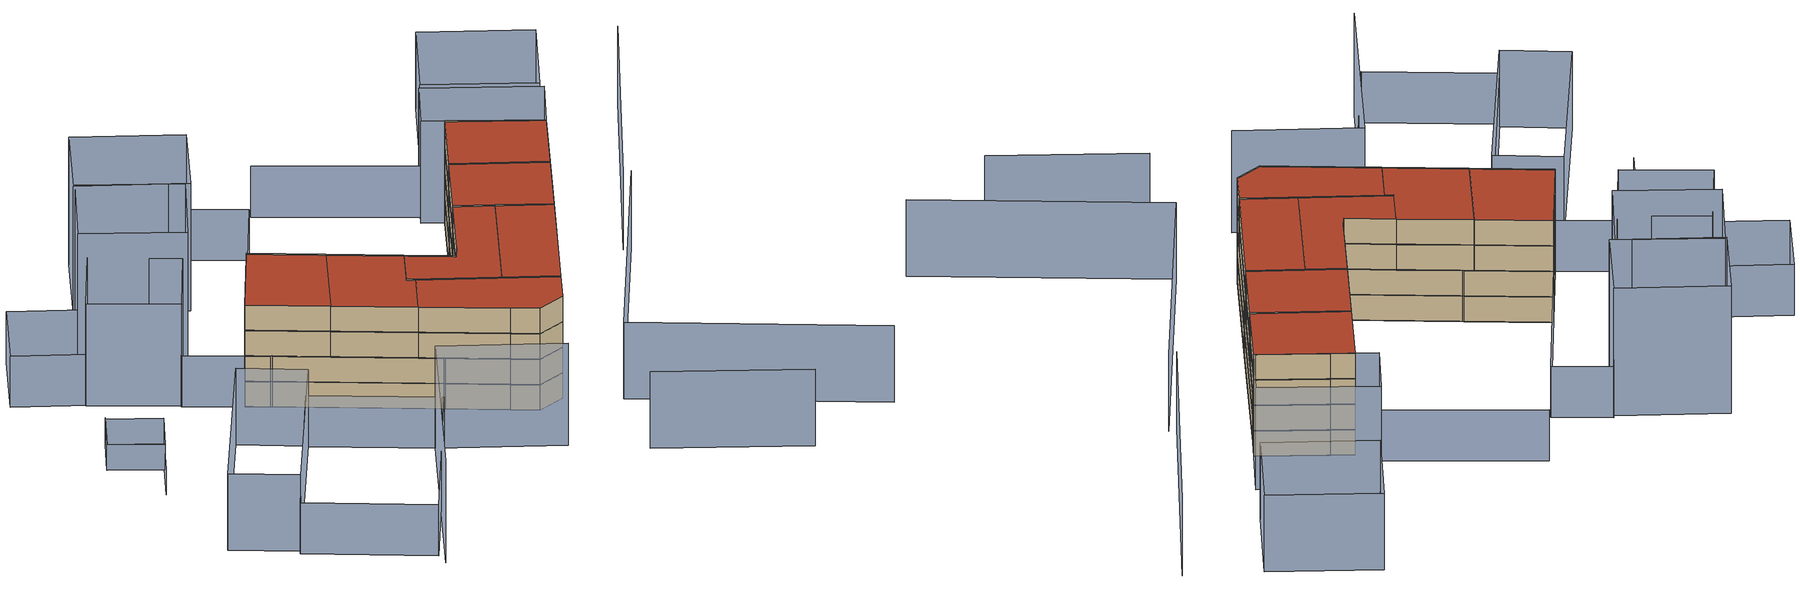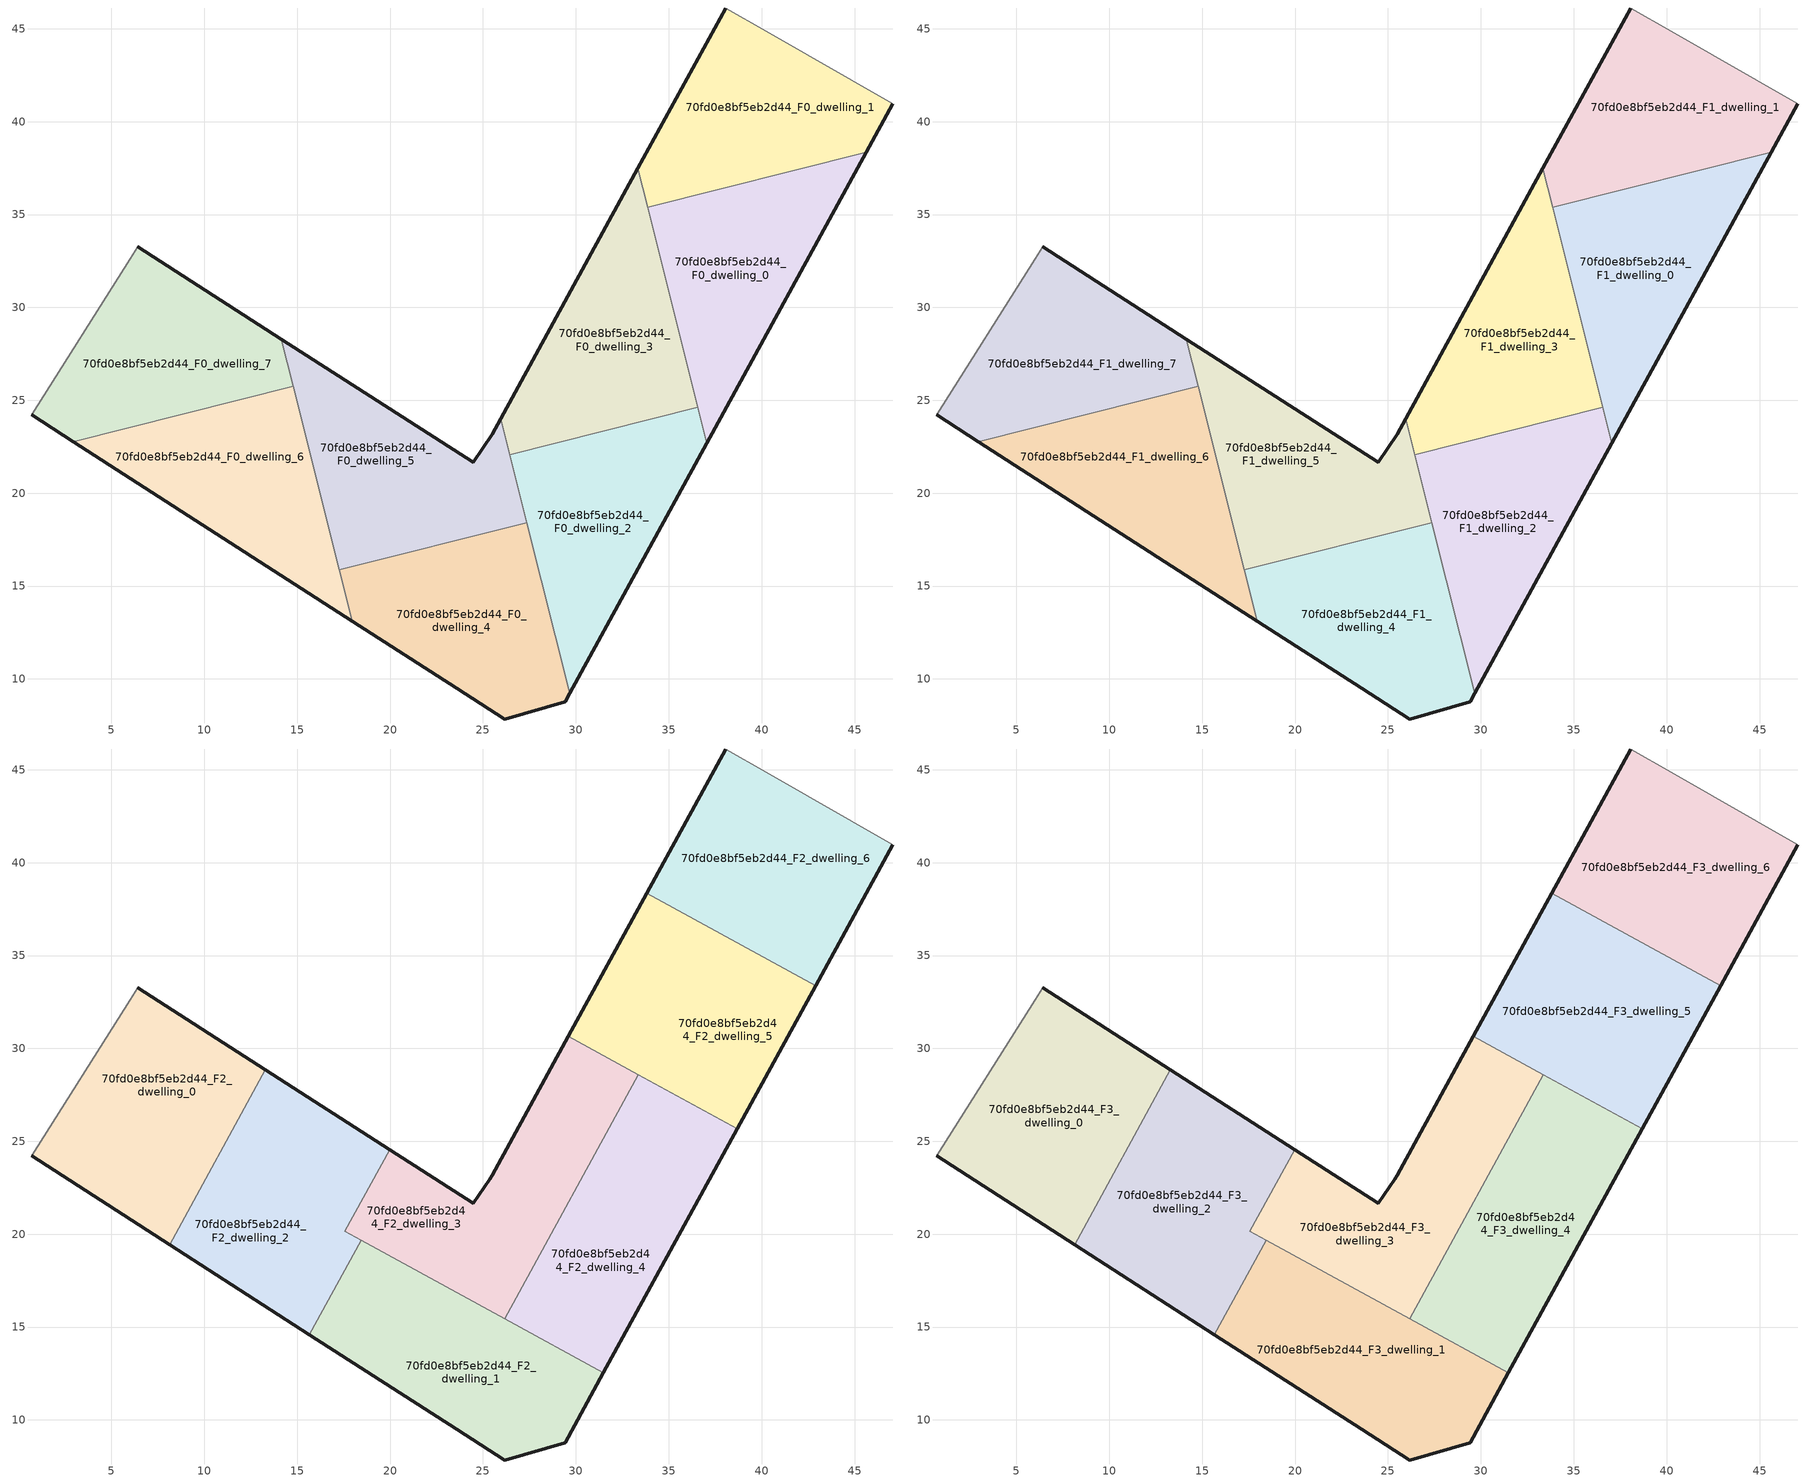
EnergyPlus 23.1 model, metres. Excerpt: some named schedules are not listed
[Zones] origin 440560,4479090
70fd0e8bf5eb2d44_F0_dwelling_0
 floor ground (EU_floor_Construction): 37.05,22.69 45.64,38.36 33.86,35.39 z0
 wall outside (EU_wall_Construction): 45.64,38.36 37.05,22.69 z0:3
 wall to 70fd0e8bf5eb2d44_F0_dwelling_1 (EU_wall_Construction): 33.86,35.39 45.64,38.36 z0:3
 wall to 70fd0e8bf5eb2d44_F0_dwelling_3 (EU_wall_Construction): 36.57,24.62 33.86,35.39 z0:3
 wall to 70fd0e8bf5eb2d44_F0_dwelling_2 (EU_wall_Construction): 37.05,22.69 36.57,24.62 z0:3
70fd0e8bf5eb2d44_F0_dwelling_1
 floor ground (EU_floor_Construction): 45.64,38.36 47.07,40.96 40.25,44.88 38.06,46.12 33.34,37.48 33.86,35.39 z0
 wall outside (EU_wall_Construction): 33.34,37.48 38.06,46.12 / 47.07,40.96 45.64,38.36 z0:3
 wall adiabatic (EU_wall_Construction): 38.06,46.12 40.25,44.88 47.07,40.96 z0:3
 wall to 70fd0e8bf5eb2d44_F0_dwelling_3 (EU_wall_Construction): 33.86,35.4 33.34,37.48 z0:3
70fd0e8bf5eb2d44_F0_dwelling_2
 floor ground (EU_floor_Construction): 29.67,9.22 37.05,22.69 36.57,24.62 26.44,22.08 z0
 wall outside (EU_wall_Construction): 37.05,22.69 29.67,9.22 z0:3
 wall to 70fd0e8bf5eb2d44_F0_dwelling_3 (EU_wall_Construction): 26.44,22.08 36.57,24.62 z0:3
 wall to 70fd0e8bf5eb2d44_F0_dwelling_4 (EU_wall_Construction): 29.67,9.22 27.36,18.4 z0:3
 wall to 70fd0e8bf5eb2d44_F0_dwelling_5 (EU_wall_Construction): 27.36,18.4 26.44,22.08 z0:3
70fd0e8bf5eb2d44_F0_dwelling_3
 floor ground (EU_floor_Construction): 36.57,24.62 33.34,37.48 25.96,24 26.44,22.08 z0
 wall outside (EU_wall_Construction): 25.96,24 33.34,37.48 z0:3
 wall to 70fd0e8bf5eb2d44_F0_dwelling_5 (EU_wall_Construction): 26.44,22.08 25.96,24 z0:3
70fd0e8bf5eb2d44_F0_dwelling_4
 floor ground (EU_floor_Construction): 29.42,8.77 29.67,9.22 27.36,18.4 17.28,15.87 17.97,13.1 23.58,9.49 26.16,7.84 z0
 wall outside (EU_wall_Construction): 29.67,9.22 29.42,8.77 26.16,7.84 23.58,9.49 17.97,13.1 z0:3
 wall to 70fd0e8bf5eb2d44_F0_dwelling_5 (EU_wall_Construction): 17.28,15.87 27.36,18.4 z0:3
 wall to 70fd0e8bf5eb2d44_F0_dwelling_6 (EU_wall_Construction): 17.97,13.1 17.28,15.87 z0:3
70fd0e8bf5eb2d44_F0_dwelling_5
 floor ground (EU_floor_Construction): 27.36,18.4 25.96,24 25.49,23.16 24.49,21.66 14.16,28.3 17.28,15.87 z0
 wall outside (EU_wall_Construction): 14.16,28.3 24.49,21.66 25.49,23.16 25.96,24 z0:3
 wall to 70fd0e8bf5eb2d44_F0_dwelling_7 (EU_wall_Construction): 14.8,25.74 14.16,28.3 z0:3
 wall to 70fd0e8bf5eb2d44_F0_dwelling_6 (EU_wall_Construction): 17.28,15.87 14.8,25.74 z0:3
70fd0e8bf5eb2d44_F0_dwelling_6
 floor ground (EU_floor_Construction): 17.97,13.1 14.8,25.74 2.96,22.77 z0
 wall outside (EU_wall_Construction): 17.97,13.1 2.96,22.77 z0:3
 wall to 70fd0e8bf5eb2d44_F0_dwelling_7 (EU_wall_Construction): 2.96,22.77 14.8,25.74 z0:3
70fd0e8bf5eb2d44_F0_dwelling_7
 floor ground (EU_floor_Construction): 14.8,25.74 14.16,28.3 6.42,33.27 6.02,32.62 0.7,24.22 2.96,22.77 z0
 wall outside (EU_wall_Construction): 2.96,22.77 0.7,24.22 / 6.42,33.27 14.16,28.3 z0:3
 wall adiabatic (EU_wall_Construction): 0.7,24.22 6.02,32.62 6.42,33.27 z0:3
70fd0e8bf5eb2d44_F1_dwelling_0
 floor to 70fd0e8bf5eb2d44_F0_dwelling_0 (EU_floor_Construction): 37.05,22.69 45.64,38.36 33.86,35.39 z3
 wall outside (EU_wall_Construction): 45.64,38.36 37.05,22.69 z3:6
 wall to 70fd0e8bf5eb2d44_F1_dwelling_1 (EU_wall_Construction): 33.86,35.39 45.64,38.36 z3:6
 wall to 70fd0e8bf5eb2d44_F1_dwelling_3 (EU_wall_Construction): 36.57,24.62 33.86,35.39 z3:6
 wall to 70fd0e8bf5eb2d44_F1_dwelling_2 (EU_wall_Construction): 37.05,22.69 36.57,24.62 z3:6
70fd0e8bf5eb2d44_F1_dwelling_1
 floor to 70fd0e8bf5eb2d44_F0_dwelling_1 (EU_floor_Construction): 45.64,38.36 47.07,40.96 40.25,44.88 38.06,46.12 33.34,37.48 33.86,35.39 z3
 wall outside (EU_wall_Construction): 33.34,37.48 38.06,46.12 / 47.07,40.96 45.64,38.36 z3:6
 wall adiabatic (EU_wall_Construction): 38.06,46.12 40.25,44.88 47.07,40.96 z3:6
 wall to 70fd0e8bf5eb2d44_F1_dwelling_3 (EU_wall_Construction): 33.86,35.4 33.34,37.48 z3:6
70fd0e8bf5eb2d44_F1_dwelling_2
 floor to 70fd0e8bf5eb2d44_F0_dwelling_2 (EU_floor_Construction): 29.67,9.22 37.05,22.69 36.57,24.62 26.44,22.08 z3
 wall outside (EU_wall_Construction): 37.05,22.69 29.67,9.22 z3:6
 wall to 70fd0e8bf5eb2d44_F1_dwelling_3 (EU_wall_Construction): 26.44,22.08 36.57,24.62 z3:6
 wall to 70fd0e8bf5eb2d44_F1_dwelling_4 (EU_wall_Construction): 29.67,9.22 27.36,18.4 z3:6
 wall to 70fd0e8bf5eb2d44_F1_dwelling_5 (EU_wall_Construction): 27.36,18.4 26.44,22.08 z3:6
70fd0e8bf5eb2d44_F1_dwelling_3
 floor to 70fd0e8bf5eb2d44_F0_dwelling_3 (EU_floor_Construction): 36.57,24.62 33.34,37.48 25.96,24 26.44,22.08 z3
 wall outside (EU_wall_Construction): 25.96,24 33.34,37.48 z3:6
 wall to 70fd0e8bf5eb2d44_F1_dwelling_5 (EU_wall_Construction): 26.44,22.08 25.96,24 z3:6
70fd0e8bf5eb2d44_F1_dwelling_4
 floor to 70fd0e8bf5eb2d44_F0_dwelling_4 (EU_floor_Construction): 29.42,8.77 29.67,9.22 27.36,18.4 17.28,15.87 17.97,13.1 23.58,9.49 26.16,7.84 z3
 wall outside (EU_wall_Construction): 29.67,9.22 29.42,8.77 26.16,7.84 23.58,9.49 17.97,13.1 z3:6
 wall to 70fd0e8bf5eb2d44_F1_dwelling_5 (EU_wall_Construction): 17.28,15.87 27.36,18.4 z3:6
 wall to 70fd0e8bf5eb2d44_F1_dwelling_6 (EU_wall_Construction): 17.97,13.1 17.28,15.87 z3:6
 ceiling adiabatic (EU_roof_Construction): 27.49,17.88 28.41,14.21 26.16,15.45 z6
70fd0e8bf5eb2d44_F1_dwelling_5
 floor to 70fd0e8bf5eb2d44_F0_dwelling_5 (EU_floor_Construction): 27.36,18.4 25.96,24 25.49,23.16 24.49,21.66 14.16,28.3 17.28,15.87 z3
 wall outside (EU_wall_Construction): 14.16,28.3 24.49,21.66 25.49,23.16 25.96,24 z3:6
 wall to 70fd0e8bf5eb2d44_F1_dwelling_7 (EU_wall_Construction): 14.8,25.74 14.16,28.3 z3:6
 wall to 70fd0e8bf5eb2d44_F1_dwelling_6 (EU_wall_Construction): 17.28,15.87 14.8,25.74 z3:6
70fd0e8bf5eb2d44_F1_dwelling_6
 floor to 70fd0e8bf5eb2d44_F0_dwelling_6 (EU_floor_Construction): 17.97,13.1 14.8,25.74 2.96,22.77 z3
 wall outside (EU_wall_Construction): 17.97,13.1 2.96,22.77 z3:6
 wall to 70fd0e8bf5eb2d44_F1_dwelling_7 (EU_wall_Construction): 2.96,22.77 14.8,25.74 z3:6
70fd0e8bf5eb2d44_F1_dwelling_7
 floor to 70fd0e8bf5eb2d44_F0_dwelling_7 (EU_floor_Construction): 14.8,25.74 14.16,28.3 6.42,33.27 6.02,32.62 0.7,24.22 2.96,22.77 z3
 wall outside (EU_wall_Construction): 2.96,22.77 0.7,24.22 / 6.42,33.27 14.16,28.3 z3:6
 wall adiabatic (EU_wall_Construction): 0.7,24.22 6.02,32.62 6.42,33.27 z3:6
70fd0e8bf5eb2d44_F2_dwelling_0
 floor to 70fd0e8bf5eb2d44_F1_dwelling_7 (EU_floor_Construction): 11.07,24.81 13.29,28.85 6.42,33.27 6.02,32.62 0.7,24.22 2.96,22.77 z6
 floor to 70fd0e8bf5eb2d44_F1_dwelling_6 (EU_floor_Construction): 8.13,19.44 11.07,24.81 2.96,22.77 z6
 wall outside (EU_wall_Construction): 6.42,33.27 13.29,28.86 / 8.13,19.44 0.7,24.22 z6:9
 wall adiabatic (EU_wall_Construction): 0.7,24.22 6.02,32.62 6.42,33.27 z6:9
 wall to 70fd0e8bf5eb2d44_F2_dwelling_2 (EU_wall_Construction): 13.29,28.86 8.13,19.44 z6:9
70fd0e8bf5eb2d44_F2_dwelling_1
 floor to 70fd0e8bf5eb2d44_F1_dwelling_4 (EU_floor_Construction): 29.42,8.77 29.67,9.22 28.41,14.21 22.84,17.27 17.28,15.87 17.97,13.1 23.58,9.49 26.16,7.84 z6
 floor to 70fd0e8bf5eb2d44_F1_dwelling_6 (EU_floor_Construction): 17.97,13.1 16.99,17.03 15.65,14.59 z6
 floor to 70fd0e8bf5eb2d44_F1_dwelling_2 (EU_floor_Construction): 29.67,9.22 31.48,12.53 28.41,14.21 z6
 floor to 70fd0e8bf5eb2d44_F1_dwelling_5 (EU_floor_Construction): 22.84,17.27 18.44,19.68 16.99,17.03 17.28,15.87 z6
 wall outside (EU_wall_Construction): 31.48,12.53 29.42,8.77 26.16,7.84 23.58,9.49 15.65,14.59 z6:9
 wall to 70fd0e8bf5eb2d44_F2_dwelling_2 (EU_wall_Construction): 15.65,14.59 18.44,19.68 z6:9
 wall to 70fd0e8bf5eb2d44_F2_dwelling_3 (EU_wall_Construction): 18.44,19.68 26.16,15.45 z6:9
 wall to 70fd0e8bf5eb2d44_F2_dwelling_4 (EU_wall_Construction): 26.16,15.45 31.48,12.53 z6:9
70fd0e8bf5eb2d44_F2_dwelling_2
 floor to 70fd0e8bf5eb2d44_F1_dwelling_6 (EU_floor_Construction): 15.65,14.59 16.99,17.03 14.8,25.74 11.07,24.81 8.13,19.44 z6
 floor to 70fd0e8bf5eb2d44_F1_dwelling_7 (EU_floor_Construction): 14.8,25.74 14.16,28.3 13.29,28.85 11.07,24.81 z6
 floor to 70fd0e8bf5eb2d44_F1_dwelling_5 (EU_floor_Construction): 16.99,17.03 18.44,19.68 17.57,20.15 19.98,24.55 14.16,28.3 z6
 wall outside (EU_wall_Construction): 15.65,14.59 8.13,19.44 / 13.29,28.86 19.98,24.55 z6:9
 wall to 70fd0e8bf5eb2d44_F2_dwelling_3 (EU_wall_Construction): 19.98,24.55 17.57,20.15 18.44,19.68 z6:9
70fd0e8bf5eb2d44_F2_dwelling_3
 floor to 70fd0e8bf5eb2d44_F1_dwelling_3 (EU_floor_Construction): 30.33,23.05 33.36,28.59 29.59,30.65 25.96,24 26.44,22.08 z6
 floor to 70fd0e8bf5eb2d44_F1_dwelling_5 (EU_floor_Construction): 27.36,18.4 25.96,24 25.49,23.16 25.36,22.96 24.49,21.66 19.98,24.55 17.57,20.15 22.84,17.27 z6
 floor to 70fd0e8bf5eb2d44_F1_dwelling_2 (EU_floor_Construction): 27.49,17.88 30.33,23.05 26.44,22.08 z6
 floor to 70fd0e8bf5eb2d44_F1_dwelling_4 (EU_floor_Construction): 26.16,15.45 27.49,17.88 27.36,18.4 22.84,17.27 z6
 wall outside (EU_wall_Construction): 19.98,24.55 24.49,21.66 25.36,22.96 25.49,23.16 29.59,30.65 z6:9
 wall to 70fd0e8bf5eb2d44_F2_dwelling_4 (EU_wall_Construction): 33.36,28.59 26.16,15.45 z6:9
 wall to 70fd0e8bf5eb2d44_F2_dwelling_5 (EU_wall_Construction): 29.59,30.65 33.36,28.59 z6:9
70fd0e8bf5eb2d44_F2_dwelling_4
 floor to 70fd0e8bf5eb2d44_F1_dwelling_2 (EU_floor_Construction): 31.48,12.53 37.05,22.69 36.57,24.62 30.33,23.05 27.49,17.88 28.41,14.21 z6
 floor to 70fd0e8bf5eb2d44_F1_dwelling_3 (EU_floor_Construction): 36.57,24.62 35.92,27.18 33.36,28.59 30.33,23.05 z6
 floor adiabatic (EU_floor_Construction): 28.41,14.21 27.49,17.88 26.16,15.45 z6
 floor to 70fd0e8bf5eb2d44_F1_dwelling_0 (EU_floor_Construction): 37.05,22.69 38.69,25.67 35.92,27.18 z6
 wall outside (EU_wall_Construction): 38.69,25.67 31.48,12.53 z6:9
 wall to 70fd0e8bf5eb2d44_F2_dwelling_5 (EU_wall_Construction): 33.36,28.59 38.69,25.67 z6:9
70fd0e8bf5eb2d44_F2_dwelling_5
 floor to 70fd0e8bf5eb2d44_F1_dwelling_0 (EU_floor_Construction): 38.69,25.67 42.9,33.36 37.52,36.31 33.86,35.39 35.92,27.18 z6
 floor to 70fd0e8bf5eb2d44_F1_dwelling_1 (EU_floor_Construction): 37.52,36.31 33.81,38.34 33.34,37.48 33.86,35.39 z6
 floor to 70fd0e8bf5eb2d44_F1_dwelling_3 (EU_floor_Construction): 35.92,27.18 33.34,37.48 29.59,30.65 z6
 wall outside (EU_wall_Construction): 29.59,30.65 33.81,38.34 / 42.91,33.36 38.69,25.67 z6:9
 wall to 70fd0e8bf5eb2d44_F2_dwelling_6 (EU_wall_Construction): 33.81,38.34 42.91,33.36 z6:9
70fd0e8bf5eb2d44_F2_dwelling_6
 floor to 70fd0e8bf5eb2d44_F1_dwelling_1 (EU_floor_Construction): 45.64,38.36 47.07,40.96 40.25,44.88 38.06,46.12 33.81,38.34 37.52,36.31 z6
 floor to 70fd0e8bf5eb2d44_F1_dwelling_0 (EU_floor_Construction): 42.9,33.36 45.64,38.36 37.52,36.31 z6
 wall outside (EU_wall_Construction): 47.07,40.96 42.91,33.36 / 33.81,38.34 38.06,46.12 z6:9
 wall adiabatic (EU_wall_Construction): 38.06,46.12 40.25,44.88 47.07,40.96 z6:9
70fd0e8bf5eb2d44_F3_dwelling_0
 floor to 70fd0e8bf5eb2d44_F2_dwelling_0 (EU_floor_Construction): 8.13,19.44 13.29,28.86 6.42,33.27 6.02,32.62 0.7,24.22 z9
 wall outside (EU_wall_Construction): 6.42,33.27 13.29,28.86 / 8.13,19.44 0.7,24.22 z9:12
 wall adiabatic (EU_wall_Construction): 0.7,24.22 6.02,32.62 6.42,33.27 z9:12
 wall to 70fd0e8bf5eb2d44_F3_dwelling_2 (EU_wall_Construction): 13.29,28.86 8.13,19.44 z9:12
 roof outside (EU_roof_Construction): 13.29,28.86 8.13,19.44 0.7,24.22 6.02,32.62 6.42,33.27 z12
70fd0e8bf5eb2d44_F3_dwelling_1
 floor to 70fd0e8bf5eb2d44_F2_dwelling_1 (EU_floor_Construction): 29.42,8.77 31.48,12.53 18.44,19.68 15.65,14.59 23.58,9.49 26.16,7.84 z9
 wall outside (EU_wall_Construction): 31.48,12.53 29.42,8.77 26.16,7.84 23.58,9.49 15.65,14.59 z9:12
 wall to 70fd0e8bf5eb2d44_F3_dwelling_2 (EU_wall_Construction): 15.65,14.59 18.44,19.68 z9:12
 wall to 70fd0e8bf5eb2d44_F3_dwelling_3 (EU_wall_Construction): 18.44,19.68 26.16,15.45 z9:12
 wall to 70fd0e8bf5eb2d44_F3_dwelling_4 (EU_wall_Construction): 26.16,15.45 31.48,12.53 z9:12
 roof outside (EU_roof_Construction): 31.48,12.53 29.42,8.77 26.16,7.84 23.58,9.49 15.65,14.59 18.44,19.68 z12
70fd0e8bf5eb2d44_F3_dwelling_2
 floor to 70fd0e8bf5eb2d44_F2_dwelling_2 (EU_floor_Construction): 15.65,14.59 18.44,19.68 17.57,20.15 19.98,24.55 13.29,28.86 8.13,19.44 z9
 wall outside (EU_wall_Construction): 15.65,14.59 8.13,19.44 / 13.29,28.86 19.98,24.55 z9:12
 wall to 70fd0e8bf5eb2d44_F3_dwelling_3 (EU_wall_Construction): 19.98,24.55 17.57,20.15 18.44,19.68 z9:12
 roof outside (EU_roof_Construction): 19.98,24.55 17.57,20.15 18.44,19.68 15.65,14.59 8.13,19.44 13.29,28.86 z12
70fd0e8bf5eb2d44_F3_dwelling_3
 floor to 70fd0e8bf5eb2d44_F2_dwelling_3 (EU_floor_Construction): 26.16,15.45 33.36,28.59 29.59,30.65 25.49,23.16 25.36,22.96 24.49,21.66 19.98,24.55 17.57,20.15 z9
 wall outside (EU_wall_Construction): 19.98,24.55 24.49,21.66 25.36,22.96 25.49,23.16 29.59,30.65 z9:12
 wall to 70fd0e8bf5eb2d44_F3_dwelling_4 (EU_wall_Construction): 33.36,28.59 26.16,15.45 z9:12
 wall to 70fd0e8bf5eb2d44_F3_dwelling_5 (EU_wall_Construction): 29.59,30.65 33.36,28.59 z9:12
 roof outside (EU_roof_Construction): 33.36,28.59 26.16,15.45 17.57,20.15 19.98,24.55 24.49,21.66 25.36,22.96 25.49,23.16 29.59,30.65 z12
70fd0e8bf5eb2d44_F3_dwelling_4
 floor to 70fd0e8bf5eb2d44_F2_dwelling_4 (EU_floor_Construction): 31.48,12.53 38.69,25.67 33.36,28.59 26.16,15.45 z9
 wall outside (EU_wall_Construction): 38.69,25.67 31.48,12.53 z9:12
 wall to 70fd0e8bf5eb2d44_F3_dwelling_5 (EU_wall_Construction): 33.36,28.59 38.69,25.67 z9:12
 roof outside (EU_roof_Construction): 38.69,25.67 31.48,12.53 26.16,15.45 33.36,28.59 z12
70fd0e8bf5eb2d44_F3_dwelling_5
 floor to 70fd0e8bf5eb2d44_F2_dwelling_5 (EU_floor_Construction): 38.69,25.67 42.91,33.36 33.81,38.34 29.59,30.65 z9
 wall outside (EU_wall_Construction): 29.59,30.65 33.81,38.34 / 42.91,33.36 38.69,25.67 z9:12
 wall to 70fd0e8bf5eb2d44_F3_dwelling_6 (EU_wall_Construction): 33.81,38.34 42.91,33.36 z9:12
 roof outside (EU_roof_Construction): 42.91,33.36 38.69,25.67 29.59,30.65 33.81,38.34 z12
70fd0e8bf5eb2d44_F3_dwelling_6
 floor to 70fd0e8bf5eb2d44_F2_dwelling_6 (EU_floor_Construction): 42.91,33.36 47.07,40.96 40.25,44.88 38.06,46.12 33.81,38.34 z9
 wall outside (EU_wall_Construction): 47.07,40.96 42.91,33.36 / 33.81,38.34 38.06,46.12 z9:12
 wall adiabatic (EU_wall_Construction): 38.06,46.12 40.25,44.88 47.07,40.96 z9:12
 roof outside (EU_roof_Construction): 47.07,40.96 42.91,33.36 33.81,38.34 38.06,46.12 40.25,44.88 z12
shading: 1.44,-14.07 12.89,6.76 / 12.89,6.76 24.84,0.19 / -4.72,27.7 -13.01,32.92 / -13.01,32.92 -7.94,40.97 / -7.94,40.97 0.35,35.75 / 0.35,35.75 -4.72,27.7 / 47.07,40.96 35.93,47.34 / 35.93,47.34 39.34,53.3 / 39.34,53.3 50.48,46.92 / 50.48,46.92 47.07,40.96 z0:12; 48.27,67.69 36.6,48.46 / 36.6,48.46 21.74,57.48 / 1.79,13.98 13.7,6.29 / 13.7,6.29 1.61,-12.41 / 1.61,-12.41 -10.29,-4.72 / -10.29,-4.72 1.79,13.98 / 16.92,49.82 0.7,24.22 / 0.7,24.22 -4.76,27.68 / -4.76,27.68 11.46,53.28 / 11.46,53.28 16.92,49.82 / -15.35,44.77 -8.06,40.78 / -8.06,40.78 -12.48,32.72 / -12.48,32.72 -19.77,36.71 / -19.77,36.71 -15.35,44.77 z0:6; 31.66,-4.74 46.31,-13.07 / 57.93,-9.54 34.69,5.44 / 34.69,5.44 51.75,31.9 / 50.75,31.84 66.18,58.18 / 2.02,13.9 -10.01,-4.29 / -10.01,-4.29 -16.21,-0.19 / -16.21,-0.19 -4.18,18.01 / -4.18,18.01 2.02,13.9 / 53.27,52.31 42.56,58.32 / 42.56,58.32 47.93,67.89 / 47.93,67.89 58.64,61.87 / 58.64,61.87 53.27,52.31 z0:9; -13.02,17.48 -15.62,12.89 / -15.36,25.3 -18.15,20.35 / -12.96,17.41 -18.17,20.39 / -18.17,20.39 -15.51,25.04 / -15.51,25.04 -10.3,22.05 / -10.3,22.05 -12.96,17.41 z0:3; -3.9,49.98 5.88,44.38 / 5.88,44.38 0.87,35.62 / 0.87,35.62 -8.91,41.22 / -8.91,41.22 -3.9,49.98 / 0.72,58.73 11.27,52.95 / 11.27,52.95 6.43,44.12 / 6.43,44.12 -4.12,49.91 / -4.12,49.91 0.72,58.73 z0:15
[Building]
EU S2 Campaign: North Axis=0; Terrain=City; Solar Distribution=FullExterior
[Site:Location]
Madrid: Latitude=40.5; Longitude=-3.5; Time Zone=1; Elevation=609
[SizingPeriod:WeatherFileDays]
AnnualSizingPeriod: Begin Month=1; Begin Day of Month=1; End Month=12; End Day of Month=31; Day of Week for Start Day=Monday; Use Weather File Daylight Saving Period=No; Use Weather File Rain and Snow Indicators=No
[MATERIAL]
EU_InternalMass_Material: Roughness=MediumRough; Thickness=0.1; Conductivity=1; Density=1800; Specific Heat=900; Thermal Absorptance=0.9; Solar Absorptance=0.7; Visible Absorptance=0.7
[MATERIAL:NOMASS] Roughness=MediumRough; Thermal Absorptance=0.9; Solar Absorptance=0.7; Visible Absorptance=0.7
Name | Thermal Resistance
EU_wall_NoMass | 1.60022
EU_roof_NoMass | 1.57597
EU_floor_NoMass | 0.470652
[CONSTRUCTION]
EU_wall_Construction: EU_wall_NoMass
EU_roof_Construction: EU_roof_NoMass
EU_floor_Construction: EU_floor_NoMass
EU_InternalMass_Construction: EU_InternalMass_Material
[ZONE] Type=1; Multiplier=1; Ceiling Height=autocalculate; Floor Area=autocalculate; Part of Total Floor Area=Yes
Name | Volume
70fd0e8bf5eb2d44_F0_dwelling_0; 70fd0e8bf5eb2d44_F1_dwelling_0 | 238.779
70fd0e8bf5eb2d44_F2_dwelling_0; 70fd0e8bf5eb2d44_F3_dwelling_0 | 272.906
70fd0e8bf5eb2d44_F0_dwelling_1; 70fd0e8bf5eb2d44_F1_dwelling_1 | 238.784
70fd0e8bf5eb2d44_F2_dwelling_1; 70fd0e8bf5eb2d44_F3_dwelling_1 | 272.907
70fd0e8bf5eb2d44_F0_dwelling_2; 70fd0e8bf5eb2d44_F1_dwelling_2 | 238.837
70fd0e8bf5eb2d44_F2_dwelling_2; 70fd0e8bf5eb2d44_F3_dwelling_2 | 272.896
70fd0e8bf5eb2d44_F0_dwelling_3; 70fd0e8bf5eb2d44_F1_dwelling_3 | 238.772
70fd0e8bf5eb2d44_F2_dwelling_3; 70fd0e8bf5eb2d44_F3_dwelling_3 | 272.895
70fd0e8bf5eb2d44_F0_dwelling_4; 70fd0e8bf5eb2d44_F1_dwelling_4 | 238.791
70fd0e8bf5eb2d44_F2_dwelling_4; 70fd0e8bf5eb2d44_F3_dwelling_4 | 272.887
70fd0e8bf5eb2d44_F0_dwelling_5; 70fd0e8bf5eb2d44_F1_dwelling_5 | 238.768
70fd0e8bf5eb2d44_F2_dwelling_5; 70fd0e8bf5eb2d44_F3_dwelling_5 | 272.918
70fd0e8bf5eb2d44_F0_dwelling_6; 70fd0e8bf5eb2d44_F1_dwelling_6 | 238.785
70fd0e8bf5eb2d44_F2_dwelling_6; 70fd0e8bf5eb2d44_F3_dwelling_6 | 272.884
70fd0e8bf5eb2d44_F0_dwelling_7; 70fd0e8bf5eb2d44_F1_dwelling_7 | 238.756
[INTERNALMASS] Construction=EU_InternalMass_Construction
Name | Zone or ZoneList | Surface Area
70fd0e8bf5eb2d44_F0_dwelling_0_EU_InternalMass | 70fd0e8bf5eb2d44_F0_dwelling_0 | 79.5929
70fd0e8bf5eb2d44_F0_dwelling_1_EU_InternalMass | 70fd0e8bf5eb2d44_F0_dwelling_1 | 79.5947
70fd0e8bf5eb2d44_F0_dwelling_2_EU_InternalMass | 70fd0e8bf5eb2d44_F0_dwelling_2 | 79.6123
70fd0e8bf5eb2d44_F0_dwelling_3_EU_InternalMass | 70fd0e8bf5eb2d44_F0_dwelling_3 | 79.5908
70fd0e8bf5eb2d44_F0_dwelling_4_EU_InternalMass | 70fd0e8bf5eb2d44_F0_dwelling_4 | 79.5968
70fd0e8bf5eb2d44_F0_dwelling_5_EU_InternalMass | 70fd0e8bf5eb2d44_F0_dwelling_5 | 79.5895
70fd0e8bf5eb2d44_F0_dwelling_6_EU_InternalMass | 70fd0e8bf5eb2d44_F0_dwelling_6 | 79.5948
70fd0e8bf5eb2d44_F0_dwelling_7_EU_InternalMass | 70fd0e8bf5eb2d44_F0_dwelling_7 | 79.5856
70fd0e8bf5eb2d44_F1_dwelling_0_EU_InternalMass | 70fd0e8bf5eb2d44_F1_dwelling_0 | 79.5929
70fd0e8bf5eb2d44_F1_dwelling_1_EU_InternalMass | 70fd0e8bf5eb2d44_F1_dwelling_1 | 79.5947
70fd0e8bf5eb2d44_F1_dwelling_2_EU_InternalMass | 70fd0e8bf5eb2d44_F1_dwelling_2 | 79.6123
70fd0e8bf5eb2d44_F1_dwelling_3_EU_InternalMass | 70fd0e8bf5eb2d44_F1_dwelling_3 | 79.5908
70fd0e8bf5eb2d44_F1_dwelling_4_EU_InternalMass | 70fd0e8bf5eb2d44_F1_dwelling_4 | 79.5968
70fd0e8bf5eb2d44_F1_dwelling_5_EU_InternalMass | 70fd0e8bf5eb2d44_F1_dwelling_5 | 79.5895
70fd0e8bf5eb2d44_F1_dwelling_6_EU_InternalMass | 70fd0e8bf5eb2d44_F1_dwelling_6 | 79.5948
70fd0e8bf5eb2d44_F1_dwelling_7_EU_InternalMass | 70fd0e8bf5eb2d44_F1_dwelling_7 | 79.5856
70fd0e8bf5eb2d44_F2_dwelling_0_EU_InternalMass | 70fd0e8bf5eb2d44_F2_dwelling_0 | 90.9687
70fd0e8bf5eb2d44_F2_dwelling_1_EU_InternalMass | 70fd0e8bf5eb2d44_F2_dwelling_1 | 90.9697
70fd0e8bf5eb2d44_F2_dwelling_2_EU_InternalMass | 70fd0e8bf5eb2d44_F2_dwelling_2 | 90.9652
70fd0e8bf5eb2d44_F2_dwelling_3_EU_InternalMass | 70fd0e8bf5eb2d44_F2_dwelling_3 | 90.9653
70fd0e8bf5eb2d44_F2_dwelling_4_EU_InternalMass | 70fd0e8bf5eb2d44_F2_dwelling_4 | 90.9636
70fd0e8bf5eb2d44_F2_dwelling_5_EU_InternalMass | 70fd0e8bf5eb2d44_F2_dwelling_5 | 90.9726
70fd0e8bf5eb2d44_F2_dwelling_6_EU_InternalMass | 70fd0e8bf5eb2d44_F2_dwelling_6 | 90.9612
70fd0e8bf5eb2d44_F3_dwelling_0_EU_InternalMass | 70fd0e8bf5eb2d44_F3_dwelling_0 | 90.9687
70fd0e8bf5eb2d44_F3_dwelling_1_EU_InternalMass | 70fd0e8bf5eb2d44_F3_dwelling_1 | 90.9697
70fd0e8bf5eb2d44_F3_dwelling_2_EU_InternalMass | 70fd0e8bf5eb2d44_F3_dwelling_2 | 90.9652
70fd0e8bf5eb2d44_F3_dwelling_3_EU_InternalMass | 70fd0e8bf5eb2d44_F3_dwelling_3 | 90.9653
70fd0e8bf5eb2d44_F3_dwelling_4_EU_InternalMass | 70fd0e8bf5eb2d44_F3_dwelling_4 | 90.9636
70fd0e8bf5eb2d44_F3_dwelling_5_EU_InternalMass | 70fd0e8bf5eb2d44_F3_dwelling_5 | 90.9726
70fd0e8bf5eb2d44_F3_dwelling_6_EU_InternalMass | 70fd0e8bf5eb2d44_F3_dwelling_6 | 90.9612
[OTHEREQUIPMENT] Fuel Type=Electricity; Design Level Calculation Method=Watts/Area; Power per Zone Floor Area=1; Fraction Latent=0; Fraction Radiant=0; Fraction Lost=0; Carbon Dioxide Generation Rate=0; EndUse Subcategory=EU_Step8_InternalGains
Name | Zone or ZoneList or Space or SpaceList | Schedule
EU_Step8_InternalGain_70fd0e8bf5eb2d44_F0_dwelling_0_f000 | 70fd0e8bf5eb2d44_F0_dwelling_0 | EU_Step8_GainSchedule_70fd0e8bf5eb2d44_F0_dwelling_0_f000
EU_Step8_InternalGain_70fd0e8bf5eb2d44_F0_dwelling_1_f000 | 70fd0e8bf5eb2d44_F0_dwelling_1 | EU_Step8_GainSchedule_70fd0e8bf5eb2d44_F0_dwelling_1_f000
EU_Step8_InternalGain_70fd0e8bf5eb2d44_F0_dwelling_2_f000 | 70fd0e8bf5eb2d44_F0_dwelling_2 | EU_Step8_GainSchedule_70fd0e8bf5eb2d44_F0_dwelling_2_f000
EU_Step8_InternalGain_70fd0e8bf5eb2d44_F0_dwelling_3_f000 | 70fd0e8bf5eb2d44_F0_dwelling_3 | EU_Step8_GainSchedule_70fd0e8bf5eb2d44_F0_dwelling_3_f000
EU_Step8_InternalGain_70fd0e8bf5eb2d44_F0_dwelling_4_f000 | 70fd0e8bf5eb2d44_F0_dwelling_4 | EU_Step8_GainSchedule_70fd0e8bf5eb2d44_F0_dwelling_4_f000
EU_Step8_InternalGain_70fd0e8bf5eb2d44_F0_dwelling_5_f000 | 70fd0e8bf5eb2d44_F0_dwelling_5 | EU_Step8_GainSchedule_70fd0e8bf5eb2d44_F0_dwelling_5_f000
EU_Step8_InternalGain_70fd0e8bf5eb2d44_F0_dwelling_6_f000 | 70fd0e8bf5eb2d44_F0_dwelling_6 | EU_Step8_GainSchedule_70fd0e8bf5eb2d44_F0_dwelling_6_f000
EU_Step8_InternalGain_70fd0e8bf5eb2d44_F0_dwelling_7_f000 | 70fd0e8bf5eb2d44_F0_dwelling_7 | EU_Step8_GainSchedule_70fd0e8bf5eb2d44_F0_dwelling_7_f000
EU_Step8_InternalGain_70fd0e8bf5eb2d44_F1_dwelling_0_f000 | 70fd0e8bf5eb2d44_F1_dwelling_0 | EU_Step8_GainSchedule_70fd0e8bf5eb2d44_F1_dwelling_0_f000
EU_Step8_InternalGain_70fd0e8bf5eb2d44_F1_dwelling_1_f000 | 70fd0e8bf5eb2d44_F1_dwelling_1 | EU_Step8_GainSchedule_70fd0e8bf5eb2d44_F1_dwelling_1_f000
EU_Step8_InternalGain_70fd0e8bf5eb2d44_F1_dwelling_2_f000 | 70fd0e8bf5eb2d44_F1_dwelling_2 | EU_Step8_GainSchedule_70fd0e8bf5eb2d44_F1_dwelling_2_f000
EU_Step8_InternalGain_70fd0e8bf5eb2d44_F1_dwelling_3_f000 | 70fd0e8bf5eb2d44_F1_dwelling_3 | EU_Step8_GainSchedule_70fd0e8bf5eb2d44_F1_dwelling_3_f000
EU_Step8_InternalGain_70fd0e8bf5eb2d44_F1_dwelling_4_f000 | 70fd0e8bf5eb2d44_F1_dwelling_4 | EU_Step8_GainSchedule_70fd0e8bf5eb2d44_F1_dwelling_4_f000
EU_Step8_InternalGain_70fd0e8bf5eb2d44_F1_dwelling_5_f000 | 70fd0e8bf5eb2d44_F1_dwelling_5 | EU_Step8_GainSchedule_70fd0e8bf5eb2d44_F1_dwelling_5_f000
EU_Step8_InternalGain_70fd0e8bf5eb2d44_F1_dwelling_6_f000 | 70fd0e8bf5eb2d44_F1_dwelling_6 | EU_Step8_GainSchedule_70fd0e8bf5eb2d44_F1_dwelling_6_f000
EU_Step8_InternalGain_70fd0e8bf5eb2d44_F1_dwelling_7_f000 | 70fd0e8bf5eb2d44_F1_dwelling_7 | EU_Step8_GainSchedule_70fd0e8bf5eb2d44_F1_dwelling_7_f000
EU_Step8_InternalGain_70fd0e8bf5eb2d44_F2_dwelling_0_f000 | 70fd0e8bf5eb2d44_F2_dwelling_0 | EU_Step8_GainSchedule_70fd0e8bf5eb2d44_F2_dwelling_0_f000
EU_Step8_InternalGain_70fd0e8bf5eb2d44_F2_dwelling_1_f000 | 70fd0e8bf5eb2d44_F2_dwelling_1 | EU_Step8_GainSchedule_70fd0e8bf5eb2d44_F2_dwelling_1_f000
EU_Step8_InternalGain_70fd0e8bf5eb2d44_F2_dwelling_2_f000 | 70fd0e8bf5eb2d44_F2_dwelling_2 | EU_Step8_GainSchedule_70fd0e8bf5eb2d44_F2_dwelling_2_f000
EU_Step8_InternalGain_70fd0e8bf5eb2d44_F2_dwelling_3_f000 | 70fd0e8bf5eb2d44_F2_dwelling_3 | EU_Step8_GainSchedule_70fd0e8bf5eb2d44_F2_dwelling_3_f000
EU_Step8_InternalGain_70fd0e8bf5eb2d44_F2_dwelling_4_f000 | 70fd0e8bf5eb2d44_F2_dwelling_4 | EU_Step8_GainSchedule_70fd0e8bf5eb2d44_F2_dwelling_4_f000
EU_Step8_InternalGain_70fd0e8bf5eb2d44_F2_dwelling_5_f000 | 70fd0e8bf5eb2d44_F2_dwelling_5 | EU_Step8_GainSchedule_70fd0e8bf5eb2d44_F2_dwelling_5_f000
EU_Step8_InternalGain_70fd0e8bf5eb2d44_F2_dwelling_6_f000 | 70fd0e8bf5eb2d44_F2_dwelling_6 | EU_Step8_GainSchedule_70fd0e8bf5eb2d44_F2_dwelling_6_f000
EU_Step8_InternalGain_70fd0e8bf5eb2d44_F3_dwelling_0_f000 | 70fd0e8bf5eb2d44_F3_dwelling_0 | EU_Step8_GainSchedule_70fd0e8bf5eb2d44_F3_dwelling_0_f000
EU_Step8_InternalGain_70fd0e8bf5eb2d44_F3_dwelling_1_f000 | 70fd0e8bf5eb2d44_F3_dwelling_1 | EU_Step8_GainSchedule_70fd0e8bf5eb2d44_F3_dwelling_1_f000
EU_Step8_InternalGain_70fd0e8bf5eb2d44_F3_dwelling_2_f000 | 70fd0e8bf5eb2d44_F3_dwelling_2 | EU_Step8_GainSchedule_70fd0e8bf5eb2d44_F3_dwelling_2_f000
EU_Step8_InternalGain_70fd0e8bf5eb2d44_F3_dwelling_3_f000 | 70fd0e8bf5eb2d44_F3_dwelling_3 | EU_Step8_GainSchedule_70fd0e8bf5eb2d44_F3_dwelling_3_f000
EU_Step8_InternalGain_70fd0e8bf5eb2d44_F3_dwelling_4_f000 | 70fd0e8bf5eb2d44_F3_dwelling_4 | EU_Step8_GainSchedule_70fd0e8bf5eb2d44_F3_dwelling_4_f000
EU_Step8_InternalGain_70fd0e8bf5eb2d44_F3_dwelling_5_f000 | 70fd0e8bf5eb2d44_F3_dwelling_5 | EU_Step8_GainSchedule_70fd0e8bf5eb2d44_F3_dwelling_5_f000
EU_Step8_InternalGain_70fd0e8bf5eb2d44_F3_dwelling_6_f000 | 70fd0e8bf5eb2d44_F3_dwelling_6 | EU_Step8_GainSchedule_70fd0e8bf5eb2d44_F3_dwelling_6_f000
[ZONEVENTILATION:DESIGNFLOWRATE] Schedule=EU_AlwaysOn; Design Flow Rate Calculation Method=AirChanges/Hour; Air Changes per Hour=0.480704; Ventilation Type=Natural; Fan Pressure Rise=0; Fan Total Efficiency=1; Constant Term Coefficient=1; Temperature Term Coefficient=0; Velocity Term Coefficient=0; Velocity Squared Term Coefficient=0; Minimum Indoor Temperature=-100; Maximum Indoor Temperature=100; Delta Temperature=-100; Minimum Outdoor Temperature=-100; Maximum Outdoor Temperature=100; Maximum Wind Speed=40
Name | Zone or ZoneList or Space or SpaceList
EU_ConstantAir_70fd0e8bf5eb2d44_F0_dwelling_0 | 70fd0e8bf5eb2d44_F0_dwelling_0
EU_ConstantAir_70fd0e8bf5eb2d44_F0_dwelling_1 | 70fd0e8bf5eb2d44_F0_dwelling_1
EU_ConstantAir_70fd0e8bf5eb2d44_F0_dwelling_2 | 70fd0e8bf5eb2d44_F0_dwelling_2
EU_ConstantAir_70fd0e8bf5eb2d44_F0_dwelling_3 | 70fd0e8bf5eb2d44_F0_dwelling_3
EU_ConstantAir_70fd0e8bf5eb2d44_F0_dwelling_4 | 70fd0e8bf5eb2d44_F0_dwelling_4
EU_ConstantAir_70fd0e8bf5eb2d44_F0_dwelling_5 | 70fd0e8bf5eb2d44_F0_dwelling_5
EU_ConstantAir_70fd0e8bf5eb2d44_F0_dwelling_6 | 70fd0e8bf5eb2d44_F0_dwelling_6
EU_ConstantAir_70fd0e8bf5eb2d44_F0_dwelling_7 | 70fd0e8bf5eb2d44_F0_dwelling_7
EU_ConstantAir_70fd0e8bf5eb2d44_F1_dwelling_0 | 70fd0e8bf5eb2d44_F1_dwelling_0
EU_ConstantAir_70fd0e8bf5eb2d44_F1_dwelling_1 | 70fd0e8bf5eb2d44_F1_dwelling_1
EU_ConstantAir_70fd0e8bf5eb2d44_F1_dwelling_2 | 70fd0e8bf5eb2d44_F1_dwelling_2
EU_ConstantAir_70fd0e8bf5eb2d44_F1_dwelling_3 | 70fd0e8bf5eb2d44_F1_dwelling_3
EU_ConstantAir_70fd0e8bf5eb2d44_F1_dwelling_4 | 70fd0e8bf5eb2d44_F1_dwelling_4
EU_ConstantAir_70fd0e8bf5eb2d44_F1_dwelling_5 | 70fd0e8bf5eb2d44_F1_dwelling_5
EU_ConstantAir_70fd0e8bf5eb2d44_F1_dwelling_6 | 70fd0e8bf5eb2d44_F1_dwelling_6
EU_ConstantAir_70fd0e8bf5eb2d44_F1_dwelling_7 | 70fd0e8bf5eb2d44_F1_dwelling_7
EU_ConstantAir_70fd0e8bf5eb2d44_F2_dwelling_0 | 70fd0e8bf5eb2d44_F2_dwelling_0
EU_ConstantAir_70fd0e8bf5eb2d44_F2_dwelling_1 | 70fd0e8bf5eb2d44_F2_dwelling_1
EU_ConstantAir_70fd0e8bf5eb2d44_F2_dwelling_2 | 70fd0e8bf5eb2d44_F2_dwelling_2
EU_ConstantAir_70fd0e8bf5eb2d44_F2_dwelling_3 | 70fd0e8bf5eb2d44_F2_dwelling_3
EU_ConstantAir_70fd0e8bf5eb2d44_F2_dwelling_4 | 70fd0e8bf5eb2d44_F2_dwelling_4
EU_ConstantAir_70fd0e8bf5eb2d44_F2_dwelling_5 | 70fd0e8bf5eb2d44_F2_dwelling_5
EU_ConstantAir_70fd0e8bf5eb2d44_F2_dwelling_6 | 70fd0e8bf5eb2d44_F2_dwelling_6
EU_ConstantAir_70fd0e8bf5eb2d44_F3_dwelling_0 | 70fd0e8bf5eb2d44_F3_dwelling_0
EU_ConstantAir_70fd0e8bf5eb2d44_F3_dwelling_1 | 70fd0e8bf5eb2d44_F3_dwelling_1
EU_ConstantAir_70fd0e8bf5eb2d44_F3_dwelling_2 | 70fd0e8bf5eb2d44_F3_dwelling_2
EU_ConstantAir_70fd0e8bf5eb2d44_F3_dwelling_3 | 70fd0e8bf5eb2d44_F3_dwelling_3
EU_ConstantAir_70fd0e8bf5eb2d44_F3_dwelling_4 | 70fd0e8bf5eb2d44_F3_dwelling_4
EU_ConstantAir_70fd0e8bf5eb2d44_F3_dwelling_5 | 70fd0e8bf5eb2d44_F3_dwelling_5
EU_ConstantAir_70fd0e8bf5eb2d44_F3_dwelling_6 | 70fd0e8bf5eb2d44_F3_dwelling_6
[HVACTEMPLATE:ZONE:IDEALLOADSAIRSYSTEM] System Availability Schedule=EU_AlwaysOn; Maximum Heating Supply Air Temperature=50; Minimum Cooling Supply Air Temperature=13; Maximum Heating Supply Air Humidity Ratio=0.0156; Minimum Cooling Supply Air Humidity Ratio=0.0077; Heating Limit=NoLimit; Cooling Limit=NoLimit; Heating Availability Schedule=EU_AlwaysOn; Cooling Availability Schedule=EU_CoolingOff; Dehumidification Control Type=ConstantSensibleHeatRatio; Cooling Sensible Heat Ratio=0.7; Dehumidification Setpoint=60; Humidification Control Type=None; Humidification Setpoint=30; Outdoor Air Method=None; Outdoor Air Flow Rate per Person=0.00944; Outdoor Air Flow Rate per Zone Floor Area=0; Outdoor Air Flow Rate per Zone=0; Demand Controlled Ventilation Type=None; Outdoor Air Economizer Type=NoEconomizer; Heat Recovery Type=None; Sensible Heat Recovery Effectiveness=0.7; Latent Heat Recovery Effectiveness=0.65
Name | Template Thermostat
70fd0e8bf5eb2d44_F0_dwelling_0 | EU_HeatOnly_70fd0e8bf5eb2d44_F0_dwelling_0
70fd0e8bf5eb2d44_F0_dwelling_1 | EU_HeatOnly_70fd0e8bf5eb2d44_F0_dwelling_1
70fd0e8bf5eb2d44_F0_dwelling_2 | EU_HeatOnly_70fd0e8bf5eb2d44_F0_dwelling_2
70fd0e8bf5eb2d44_F0_dwelling_3 | EU_HeatOnly_70fd0e8bf5eb2d44_F0_dwelling_3
70fd0e8bf5eb2d44_F0_dwelling_4 | EU_HeatOnly_70fd0e8bf5eb2d44_F0_dwelling_4
70fd0e8bf5eb2d44_F0_dwelling_5 | EU_HeatOnly_70fd0e8bf5eb2d44_F0_dwelling_5
70fd0e8bf5eb2d44_F0_dwelling_6 | EU_HeatOnly_70fd0e8bf5eb2d44_F0_dwelling_6
70fd0e8bf5eb2d44_F0_dwelling_7 | EU_HeatOnly_70fd0e8bf5eb2d44_F0_dwelling_7
70fd0e8bf5eb2d44_F1_dwelling_0 | EU_HeatOnly_70fd0e8bf5eb2d44_F1_dwelling_0
70fd0e8bf5eb2d44_F1_dwelling_1 | EU_HeatOnly_70fd0e8bf5eb2d44_F1_dwelling_1
70fd0e8bf5eb2d44_F1_dwelling_2 | EU_HeatOnly_70fd0e8bf5eb2d44_F1_dwelling_2
70fd0e8bf5eb2d44_F1_dwelling_3 | EU_HeatOnly_70fd0e8bf5eb2d44_F1_dwelling_3
70fd0e8bf5eb2d44_F1_dwelling_4 | EU_HeatOnly_70fd0e8bf5eb2d44_F1_dwelling_4
70fd0e8bf5eb2d44_F1_dwelling_5 | EU_HeatOnly_70fd0e8bf5eb2d44_F1_dwelling_5
70fd0e8bf5eb2d44_F1_dwelling_6 | EU_HeatOnly_70fd0e8bf5eb2d44_F1_dwelling_6
70fd0e8bf5eb2d44_F1_dwelling_7 | EU_HeatOnly_70fd0e8bf5eb2d44_F1_dwelling_7
70fd0e8bf5eb2d44_F2_dwelling_0 | EU_HeatOnly_70fd0e8bf5eb2d44_F2_dwelling_0
70fd0e8bf5eb2d44_F2_dwelling_1 | EU_HeatOnly_70fd0e8bf5eb2d44_F2_dwelling_1
70fd0e8bf5eb2d44_F2_dwelling_2 | EU_HeatOnly_70fd0e8bf5eb2d44_F2_dwelling_2
70fd0e8bf5eb2d44_F2_dwelling_3 | EU_HeatOnly_70fd0e8bf5eb2d44_F2_dwelling_3
70fd0e8bf5eb2d44_F2_dwelling_4 | EU_HeatOnly_70fd0e8bf5eb2d44_F2_dwelling_4
70fd0e8bf5eb2d44_F2_dwelling_5 | EU_HeatOnly_70fd0e8bf5eb2d44_F2_dwelling_5
70fd0e8bf5eb2d44_F2_dwelling_6 | EU_HeatOnly_70fd0e8bf5eb2d44_F2_dwelling_6
70fd0e8bf5eb2d44_F3_dwelling_0 | EU_HeatOnly_70fd0e8bf5eb2d44_F3_dwelling_0
70fd0e8bf5eb2d44_F3_dwelling_1 | EU_HeatOnly_70fd0e8bf5eb2d44_F3_dwelling_1
70fd0e8bf5eb2d44_F3_dwelling_2 | EU_HeatOnly_70fd0e8bf5eb2d44_F3_dwelling_2
70fd0e8bf5eb2d44_F3_dwelling_3 | EU_HeatOnly_70fd0e8bf5eb2d44_F3_dwelling_3
70fd0e8bf5eb2d44_F3_dwelling_4 | EU_HeatOnly_70fd0e8bf5eb2d44_F3_dwelling_4
70fd0e8bf5eb2d44_F3_dwelling_5 | EU_HeatOnly_70fd0e8bf5eb2d44_F3_dwelling_5
70fd0e8bf5eb2d44_F3_dwelling_6 | EU_HeatOnly_70fd0e8bf5eb2d44_F3_dwelling_6
[SIZING:ZONE] Zone Cooling Design Supply Air Temperature Input Method=SupplyAirTemperature; Zone Cooling Design Supply Air Temperature=13; Zone Heating Design Supply Air Temperature Input Method=SupplyAirTemperature; Zone Heating Design Supply Air Temperature=50; Zone Cooling Design Supply Air Humidity Ratio=0.008; Zone Heating Design Supply Air Humidity Ratio=0.008; Cooling Design Air Flow Method=DesignDay; Cooling Design Air Flow Rate=0; Cooling Minimum Air Flow per Zone Floor Area=0.000762; Cooling Minimum Air Flow=0; Cooling Minimum Air Flow Fraction=0.2; Heating Design Air Flow Method=DesignDay; Heating Design Air Flow Rate=0; Heating Maximum Air Flow per Zone Floor Area=0.002032; Heating Maximum Air Flow=0.141576; Heating Maximum Air Flow Fraction=0.3; Account for Dedicated Outdoor Air System=No; Dedicated Outdoor Air System Control Strategy=NeutralSupplyAir; Dedicated Outdoor Air Low Setpoint Temperature for Design=autosize; Dedicated Outdoor Air High Setpoint Temperature for Design=autosize; Zone Load Sizing Method=Sensible Load Only No Latent Load; Zone Latent Cooling Design Supply Air Humidity Ratio Input Method=HumidityRatioDifference; Zone Cooling Design Supply Air Humidity Ratio Difference=0.005; Zone Latent Heating Design Supply Air Humidity Ratio Input Method=HumidityRatioDifference; Zone Humidification Design Supply Air Humidity Ratio Difference=0.005
70fd0e8bf5eb2d44_F0_dwelling_0; 70fd0e8bf5eb2d44_F0_dwelling_1; 70fd0e8bf5eb2d44_F0_dwelling_2; 70fd0e8bf5eb2d44_F0_dwelling_3; 70fd0e8bf5eb2d44_F0_dwelling_4; 70fd0e8bf5eb2d44_F0_dwelling_5; 70fd0e8bf5eb2d44_F0_dwelling_6; 70fd0e8bf5eb2d44_F0_dwelling_7; 70fd0e8bf5eb2d44_F1_dwelling_0; 70fd0e8bf5eb2d44_F1_dwelling_1; 70fd0e8bf5eb2d44_F1_dwelling_2; 70fd0e8bf5eb2d44_F1_dwelling_3; 70fd0e8bf5eb2d44_F1_dwelling_4; 70fd0e8bf5eb2d44_F1_dwelling_5; 70fd0e8bf5eb2d44_F1_dwelling_6; 70fd0e8bf5eb2d44_F1_dwelling_7; 70fd0e8bf5eb2d44_F2_dwelling_0; 70fd0e8bf5eb2d44_F2_dwelling_1; 70fd0e8bf5eb2d44_F2_dwelling_2; 70fd0e8bf5eb2d44_F2_dwelling_3; 70fd0e8bf5eb2d44_F2_dwelling_4; 70fd0e8bf5eb2d44_F2_dwelling_5; 70fd0e8bf5eb2d44_F2_dwelling_6; 70fd0e8bf5eb2d44_F3_dwelling_0; 70fd0e8bf5eb2d44_F3_dwelling_1; 70fd0e8bf5eb2d44_F3_dwelling_2; 70fd0e8bf5eb2d44_F3_dwelling_3; 70fd0e8bf5eb2d44_F3_dwelling_4; 70fd0e8bf5eb2d44_F3_dwelling_5; 70fd0e8bf5eb2d44_F3_dwelling_6
[SCHEDULE:FILE] Column Number=1; Rows to Skip at Top=0; Number of Hours of Data=8760; Column Separator=Comma; Interpolate to Timestep=No; Minutes per Item=60; Adjust Schedule for Daylight Savings=Yes
Name | File
EU_Step8_GainSchedule_70fd0e8bf5eb2d44_F0_dwelling_0_f000 | ../../schedules/70fd0e8bf5eb2d44/70fd0e8bf5eb2d44_F0_dwelling_0_f000_gain.csv
EU_Step8_GainSchedule_70fd0e8bf5eb2d44_F0_dwelling_1_f000 | ../../schedules/70fd0e8bf5eb2d44/70fd0e8bf5eb2d44_F0_dwelling_1_f000_gain.csv
EU_Step8_GainSchedule_70fd0e8bf5eb2d44_F0_dwelling_2_f000 | ../../schedules/70fd0e8bf5eb2d44/70fd0e8bf5eb2d44_F0_dwelling_2_f000_gain.csv
EU_Step8_GainSchedule_70fd0e8bf5eb2d44_F0_dwelling_3_f000 | ../../schedules/70fd0e8bf5eb2d44/70fd0e8bf5eb2d44_F0_dwelling_3_f000_gain.csv
EU_Step8_GainSchedule_70fd0e8bf5eb2d44_F0_dwelling_4_f000 | ../../schedules/70fd0e8bf5eb2d44/70fd0e8bf5eb2d44_F0_dwelling_4_f000_gain.csv
EU_Step8_GainSchedule_70fd0e8bf5eb2d44_F0_dwelling_5_f000 | ../../schedules/70fd0e8bf5eb2d44/70fd0e8bf5eb2d44_F0_dwelling_5_f000_gain.csv
EU_Step8_GainSchedule_70fd0e8bf5eb2d44_F0_dwelling_6_f000 | ../../schedules/70fd0e8bf5eb2d44/70fd0e8bf5eb2d44_F0_dwelling_6_f000_gain.csv
EU_Step8_GainSchedule_70fd0e8bf5eb2d44_F0_dwelling_7_f000 | ../../schedules/70fd0e8bf5eb2d44/70fd0e8bf5eb2d44_F0_dwelling_7_f000_gain.csv
EU_Step8_GainSchedule_70fd0e8bf5eb2d44_F1_dwelling_0_f000 | ../../schedules/70fd0e8bf5eb2d44/70fd0e8bf5eb2d44_F1_dwelling_0_f000_gain.csv
EU_Step8_GainSchedule_70fd0e8bf5eb2d44_F1_dwelling_1_f000 | ../../schedules/70fd0e8bf5eb2d44/70fd0e8bf5eb2d44_F1_dwelling_1_f000_gain.csv
EU_Step8_GainSchedule_70fd0e8bf5eb2d44_F1_dwelling_2_f000 | ../../schedules/70fd0e8bf5eb2d44/70fd0e8bf5eb2d44_F1_dwelling_2_f000_gain.csv
EU_Step8_GainSchedule_70fd0e8bf5eb2d44_F1_dwelling_3_f000 | ../../schedules/70fd0e8bf5eb2d44/70fd0e8bf5eb2d44_F1_dwelling_3_f000_gain.csv
EU_Step8_GainSchedule_70fd0e8bf5eb2d44_F1_dwelling_4_f000 | ../../schedules/70fd0e8bf5eb2d44/70fd0e8bf5eb2d44_F1_dwelling_4_f000_gain.csv
EU_Step8_GainSchedule_70fd0e8bf5eb2d44_F1_dwelling_5_f000 | ../../schedules/70fd0e8bf5eb2d44/70fd0e8bf5eb2d44_F1_dwelling_5_f000_gain.csv
EU_Step8_GainSchedule_70fd0e8bf5eb2d44_F1_dwelling_6_f000 | ../../schedules/70fd0e8bf5eb2d44/70fd0e8bf5eb2d44_F1_dwelling_6_f000_gain.csv
EU_Step8_GainSchedule_70fd0e8bf5eb2d44_F1_dwelling_7_f000 | ../../schedules/70fd0e8bf5eb2d44/70fd0e8bf5eb2d44_F1_dwelling_7_f000_gain.csv
EU_Step8_GainSchedule_70fd0e8bf5eb2d44_F2_dwelling_0_f000 | ../../schedules/70fd0e8bf5eb2d44/70fd0e8bf5eb2d44_F2_dwelling_0_f000_gain.csv
EU_Step8_GainSchedule_70fd0e8bf5eb2d44_F2_dwelling_1_f000 | ../../schedules/70fd0e8bf5eb2d44/70fd0e8bf5eb2d44_F2_dwelling_1_f000_gain.csv
EU_Step8_GainSchedule_70fd0e8bf5eb2d44_F2_dwelling_2_f000 | ../../schedules/70fd0e8bf5eb2d44/70fd0e8bf5eb2d44_F2_dwelling_2_f000_gain.csv
EU_Step8_GainSchedule_70fd0e8bf5eb2d44_F2_dwelling_3_f000 | ../../schedules/70fd0e8bf5eb2d44/70fd0e8bf5eb2d44_F2_dwelling_3_f000_gain.csv
EU_Step8_GainSchedule_70fd0e8bf5eb2d44_F2_dwelling_4_f000 | ../../schedules/70fd0e8bf5eb2d44/70fd0e8bf5eb2d44_F2_dwelling_4_f000_gain.csv
EU_Step8_GainSchedule_70fd0e8bf5eb2d44_F2_dwelling_5_f000 | ../../schedules/70fd0e8bf5eb2d44/70fd0e8bf5eb2d44_F2_dwelling_5_f000_gain.csv
EU_Step8_GainSchedule_70fd0e8bf5eb2d44_F2_dwelling_6_f000 | ../../schedules/70fd0e8bf5eb2d44/70fd0e8bf5eb2d44_F2_dwelling_6_f000_gain.csv
EU_Step8_GainSchedule_70fd0e8bf5eb2d44_F3_dwelling_0_f000 | ../../schedules/70fd0e8bf5eb2d44/70fd0e8bf5eb2d44_F3_dwelling_0_f000_gain.csv
EU_Step8_GainSchedule_70fd0e8bf5eb2d44_F3_dwelling_1_f000 | ../../schedules/70fd0e8bf5eb2d44/70fd0e8bf5eb2d44_F3_dwelling_1_f000_gain.csv
EU_Step8_GainSchedule_70fd0e8bf5eb2d44_F3_dwelling_2_f000 | ../../schedules/70fd0e8bf5eb2d44/70fd0e8bf5eb2d44_F3_dwelling_2_f000_gain.csv
